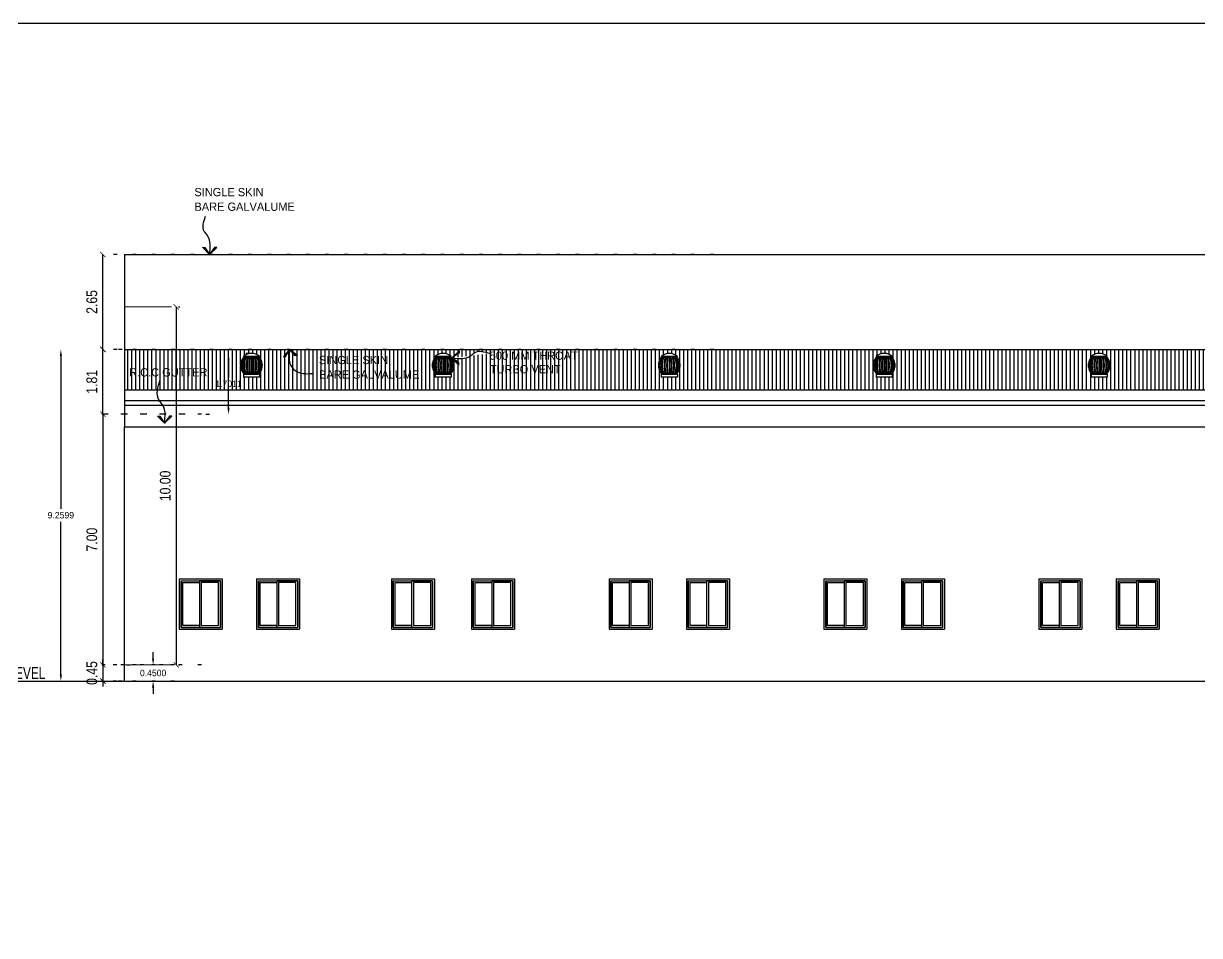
# Model space of a CAD drawing. Header units: metres. Extents: x 1422408 to 2267428, y 4130 to 80428.
# Drawn here: x 2267189.15 to 2267221.99, y 4306.34 to 4331.8 of the extents above; entities that cross this region are included whole.
import ezdxf

# ---------------------------------------------------------------- set-up
doc = ezdxf.new("R2010")
doc.units = ezdxf.units.M
doc.header["$LTSCALE"] = 3.5
doc.header["$MEASUREMENT"] = 0
for name, pattern in [('DASHDOTX2', [2, 1, -0.5, 0, -0.5]), ('DOT2', [0.125, 0, -0.125]), ('HIDDEN', [0.375, 0.25, -0.125])]:
    doc.linetypes.add(name, pattern=pattern)
doc.layers.get('0').update_dxf_attribs({"linetype": 'CONTINUOUS'})
doc.layers.get('DEFPOINTS').update_dxf_attribs({"linetype": 'CONTINUOUS'})
for name, color, linetype in [('ar', 12, 'CONTINUOUS'), ('BLK_1_CHIMNEY_HT', 91, 'CONTINUOUS'), ('BLK_1_HT_OF_BLDG', 5, 'CONTINUOUS'), ('BLK_1_PLINTH_HEIGHT', 7, 'CONTINUOUS'), ('CLINE', 250, 'DASHDOTX2'), ('DIM', 41, 'CONTINUOUS'), ('ED', 30, 'CONTINUOUS'), ('GD', 12, 'CONTINUOUS'), ('TEXT', 4, 'CONTINUOUS'), ('WAL', 1, 'CONTINUOUS'), ('WALL', 125, 'CONTINUOUS'), ('WIN', 8, 'CONTINUOUS')]:
    doc.layers.add(name, color=color, linetype=linetype)
doc.layers.add('BEAM', color=8, linetype='HIDDEN', lineweight=0)
doc.styles.add('DM', font='arial.ttf', dxfattribs={"width": 0.7, "height": 200})
doc.styles.add('ID', font='GOTHIC.TTF', dxfattribs={"width": 0.85})
doc.styles.add('S2', font='GOTHIC.TTF')
doc.dimstyles.new('1-100-ID', dxfattribs={"dimtxt": 0.3, "dimasz": 0.15, "dimexe": 0.1, "dimexo": 0.06, "dimgap": 0.15, "dimtad": 1, "dimzin": 3, "dimdsep": 46, "dimtxsty": 'ID', "dimblk": 'ARCHTICK', "dimcen": 0, "dimclrd": 252, "dimclre": 252, "dimclrt": 3, "dimadec": 0, "dimazin": 0, "dimtfac": 1, "dimtix": 1, "dimtmove": 2, "dimatfit": 3, "dimldrblk": 'OPEN90', "dimfxl": 0, "dimtolj": 1, "dimtzin": 0, "dimarcsym": 0})
doc.dimstyles.get("Standard").update_dxf_attribs({"dimtxt": 0.18, "dimasz": 0.18, "dimexe": 0.18, "dimexo": 0.0625, "dimgap": 0.09, "dimtad": 0, "dimtih": 1, "dimtoh": 1, "dimdec": 4, "dimzin": 0, "dimdsep": 46, "dimtxsty": 'Standard', "dimcen": 0.09, "dimadec": 0, "dimazin": 0, "dimtfac": 1, "dimtdec": 4, "dimtofl": 0, "dimtmove": 0, "dimatfit": 3, "dimfxl": 1, "dimtolj": 1, "dimtzin": 0, "dimarcsym": 0})

# ---------------------------------------------------------------- blocks, each defined once
blk = doc.blocks.new('ar')
at = {"layer": 'ar'}
for points in [[(-239, 355), (-350, 356), (0, 0)], [(356, 350), (245, 351), (0, 0)]]:
    blk.add_hatch(color=205, dxfattribs=at).paths.add_polyline_path(points)
at = {"layer": 'ar', "color": 205}
for p, q in [((0, 0), (-350, 356)), ((-350, 356), (-239, 355)), ((-239, 355), (0, 0)), ((245, 351), (0, 0)), ((0, 0), (356, 350)), ((356, 350), (245, 351))]:
    blk.add_line(p, q, dxfattribs=at)
blk = doc.blocks.new('_ArchTick')
at = {"color": 0, "linetype": 'ByBlock', "const_width": 0.15}
blk.add_lwpolyline([(-0.5, -0.5), (0.5, 0.5)], dxfattribs=at)
blk = doc.blocks.new('*D316')
at = {"layer": 'DEFPOINTS', "color": 0, "transparency": 16777216}
for p in [(2267191.368, 4325.35), (2267208.486, 4325.35), (2267208.486, 4322.7)]:
    blk.add_point(p, dxfattribs=at)
at = {"layer": 'ED', "color": 252, "linetype": 'DOT2', "lineweight": -2, "transparency": 16777216}
for p, q in [((2267208.426, 4325.35), (2267191.268, 4325.35)), ((2267208.426, 4322.7), (2267191.268, 4322.7))]:
    blk.add_line(p, q, dxfattribs=at)
at = {"layer": 'ED', "color": 252, "lineweight": -2, "transparency": 16777216}
blk.add_line((2267191.368, 4322.7), (2267191.368, 4325.35), dxfattribs=at)
at = {"layer": 'ED', "color": 252, "lineweight": -2, "transparency": 16777216, "xscale": 0.15, "yscale": 0.15, "zscale": 0.15}
for p, rotation in [((2267191.368, 4325.35), 90), ((2267191.368, 4322.7), 270)]:
    blk.add_blockref('_ArchTick', p, dxfattribs=dict(at, rotation=rotation))
at = {"layer": 'ED', "color": 3, "transparency": 16777216, "insert": (2267191.06, 4324.025), "char_height": 0.3, "attachment_point": 5, "rotation": 90, "style": 'ID'}
blk.add_mtext('\\A1;2.65', dxfattribs=at)
blk = doc.blocks.new('_Open90')
at = {"color": 0, "linetype": 'ByBlock', "lineweight": -2}
for p, q in [((0, 0), (-1, 0)), ((-0.5, 0.5), (0, 0)), ((0, 0), (-0.5, -0.5))]:
    blk.add_line(p, q, dxfattribs=at)
blk = doc.blocks.new('*D317')
at = {"layer": 'DEFPOINTS', "color": 0, "transparency": 16777216}
for p in [(2267194.183, 4320.889), (2267191.368, 4313.889), (2267194.183, 4313.889)]:
    blk.add_point(p, dxfattribs=at)
at = {"layer": 'ED', "color": 252, "linetype": 'DOT2', "lineweight": -2, "transparency": 16777216}
for p, q in [((2267194.123, 4320.889), (2267191.268, 4320.889)), ((2267194.123, 4313.889), (2267191.268, 4313.889))]:
    blk.add_line(p, q, dxfattribs=at)
at = {"layer": 'ED', "color": 252, "lineweight": -2, "transparency": 16777216}
blk.add_line((2267191.368, 4320.889), (2267191.368, 4313.889), dxfattribs=at)
at = {"layer": 'ED', "color": 252, "lineweight": -2, "transparency": 16777216, "xscale": 0.15, "yscale": 0.15, "zscale": 0.15}
for p, rotation in [((2267191.368, 4320.889), 90), ((2267191.368, 4313.889), 270)]:
    blk.add_blockref('_ArchTick', p, dxfattribs=dict(at, rotation=rotation))
at = {"layer": 'ED', "color": 3, "transparency": 16777216, "insert": (2267191.06, 4317.389), "char_height": 0.3, "attachment_point": 5, "rotation": 90, "style": 'ID'}
blk.add_mtext('\\A1;7.00', dxfattribs=at)
blk = doc.blocks.new('*D318')
at = {"layer": 'DEFPOINTS', "color": 0, "transparency": 16777216}
for p in [(2267193.428, 4313.889), (2267191.368, 4313.439), (2267193.428, 4313.439)]:
    blk.add_point(p, dxfattribs=at)
at = {"layer": 'ED', "color": 252, "lineweight": -2, "transparency": 16777216}
for p, q in [((2267191.368, 4313.889), (2267191.368, 4314.039)), ((2267191.368, 4313.889), (2267191.368, 4313.439)), ((2267191.368, 4313.439), (2267191.368, 4313.289))]:
    blk.add_line(p, q, dxfattribs=at)
at = {"layer": 'ED', "color": 252, "linetype": 'DOT2', "lineweight": -2, "transparency": 16777216}
for p, q in [((2267193.368, 4313.889), (2267191.268, 4313.889)), ((2267193.368, 4313.439), (2267191.268, 4313.439))]:
    blk.add_line(p, q, dxfattribs=at)
at = {"layer": 'ED', "color": 252, "lineweight": -2, "transparency": 16777216, "xscale": 0.15, "yscale": 0.15, "zscale": 0.15}
for p, rotation in [((2267191.368, 4313.889), 270), ((2267191.368, 4313.439), 90)]:
    blk.add_blockref('_ArchTick', p, dxfattribs=dict(at, rotation=rotation))
at = {"layer": 'ED', "color": 3, "transparency": 16777216, "insert": (2267191.06, 4313.664), "char_height": 0.3, "attachment_point": 5, "rotation": 90, "style": 'ID'}
blk.add_mtext('\\A1;0.45', dxfattribs=at)
blk = doc.blocks.new('*D323')
at = {"layer": 'DEFPOINTS', "color": 0, "transparency": 16777216}
for p in [(2267191.368, 4322.699), (2267208.486, 4322.699), (2267193.728, 4320.889)]:
    blk.add_point(p, dxfattribs=at)
at = {"layer": 'ED', "color": 252, "linetype": 'DOT2', "lineweight": -2, "transparency": 16777216}
for p, q in [((2267208.426, 4322.699), (2267191.268, 4322.699)), ((2267193.668, 4320.889), (2267191.268, 4320.889))]:
    blk.add_line(p, q, dxfattribs=at)
at = {"layer": 'ED', "color": 252, "lineweight": -2, "transparency": 16777216}
blk.add_line((2267191.368, 4320.889), (2267191.368, 4322.699), dxfattribs=at)
at = {"layer": 'ED', "color": 252, "lineweight": -2, "transparency": 16777216, "xscale": 0.15, "yscale": 0.15, "zscale": 0.15}
for p, rotation in [((2267191.368, 4322.699), 90), ((2267191.368, 4320.889), 270)]:
    blk.add_blockref('_ArchTick', p, dxfattribs=dict(at, rotation=rotation))
at = {"layer": 'ED', "color": 3, "transparency": 16777216, "insert": (2267191.06, 4321.794), "char_height": 0.3, "attachment_point": 5, "rotation": 90, "style": 'ID'}
blk.add_mtext('\\A1;1.81', dxfattribs=at)
blk = doc.blocks.new('*D211')
at = {"layer": 'DEFPOINTS', "color": 0, "transparency": 16777216}
for p in [(2267193.416, 4323.889), (2267193.416, 4313.889), (2267193.416, 4313.889)]:
    blk.add_point(p, dxfattribs=at)
at = {"layer": 'ED', "color": 252, "lineweight": -2, "transparency": 16777216}
blk.add_line((2267193.416, 4323.889), (2267193.416, 4313.889), dxfattribs=at)
at = {"layer": 'ED', "color": 252, "linetype": 'DOT2', "lineweight": -2, "transparency": 16777216}
for p, q in [((2267193.476, 4323.889), (2267193.516, 4323.889)), ((2267193.476, 4313.889), (2267193.516, 4313.889))]:
    blk.add_line(p, q, dxfattribs=at)
at = {"layer": 'ED', "color": 252, "lineweight": -2, "transparency": 16777216, "xscale": 0.15, "yscale": 0.15, "zscale": 0.15}
for p, rotation in [((2267193.416, 4323.889), 90), ((2267193.416, 4313.889), 270)]:
    blk.add_blockref('_ArchTick', p, dxfattribs=dict(at, rotation=rotation))
at = {"layer": 'ED', "color": 3, "transparency": 16777216, "insert": (2267193.109, 4318.889), "char_height": 0.3, "attachment_point": 5, "rotation": 90, "style": 'ID'}
blk.add_mtext('\\A1;10.00', dxfattribs=at)
blk = doc.blocks.new('*D345')
at = {"layer": 'BLK_1_HT_OF_BLDG', "color": 0, "linetype": 'DOT2', "lineweight": -2, "ltscale": 400, "transparency": 16777216}
for p, q in [((2267191.905, 4322.699), (2267190.014, 4322.699)), ((2267191.905, 4313.439), (2267190.014, 4313.439))]:
    blk.add_line(p, q, dxfattribs=at)
at = {"layer": 'BLK_1_HT_OF_BLDG', "color": 0, "lineweight": -2, "ltscale": 400, "transparency": 16777216}
for p, q in [((2267190.194, 4322.519), (2267190.194, 4318.249)), ((2267190.194, 4313.619), (2267190.194, 4317.889))]:
    blk.add_line(p, q, dxfattribs=at)
at = {"layer": 'BLK_1_HT_OF_BLDG', "color": 0, "ltscale": 400, "transparency": 16777216}
for points in [[(2267190.164, 4322.519), (2267190.224, 4322.519), (2267190.194, 4322.699)], [(2267190.164, 4313.619), (2267190.224, 4313.619), (2267190.194, 4313.439)]]:
    blk.add_solid(points, dxfattribs=at)
at = {"layer": 'DEFPOINTS', "color": 0, "ltscale": 400, "transparency": 16777216}
for p in [(2267190.194, 4322.699), (2267191.967, 4322.699), (2267191.967, 4313.439)]:
    blk.add_point(p, dxfattribs=at)
at = {"layer": 'BLK_1_HT_OF_BLDG', "color": 0, "ltscale": 400, "transparency": 16777216, "insert": (2267190.194, 4318.069), "char_height": 0.18, "attachment_point": 5}
blk.add_mtext('\\A1;9.2599', dxfattribs=at)
blk = doc.blocks.new('*D346')
at = {"layer": 'BLK_1_PLINTH_HEIGHT', "color": 0, "lineweight": -2, "ltscale": 400, "transparency": 16777216}
for p, q in [((2267192.77, 4314.069), (2267192.77, 4314.249)), ((2267192.77, 4313.259), (2267192.77, 4313.079))]:
    blk.add_line(p, q, dxfattribs=at)
at = {"layer": 'BLK_1_PLINTH_HEIGHT', "color": 0, "linetype": 'DOT2', "lineweight": -2, "ltscale": 400, "transparency": 16777216}
for p, q in [((2267192.03, 4313.889), (2267192.95, 4313.889)), ((2267192.03, 4313.439), (2267192.95, 4313.439))]:
    blk.add_line(p, q, dxfattribs=at)
at = {"layer": 'BLK_1_PLINTH_HEIGHT', "color": 0, "ltscale": 400, "transparency": 16777216}
for points in [[(2267192.74, 4314.069), (2267192.8, 4314.069), (2267192.77, 4313.889)], [(2267192.74, 4313.259), (2267192.8, 4313.259), (2267192.77, 4313.439)]]:
    blk.add_solid(points, dxfattribs=at)
at = {"layer": 'DEFPOINTS', "color": 0, "ltscale": 400, "transparency": 16777216}
for p in [(2267191.967, 4313.889), (2267191.967, 4313.439), (2267192.77, 4313.439)]:
    blk.add_point(p, dxfattribs=at)
at = {"layer": 'BLK_1_PLINTH_HEIGHT', "color": 0, "ltscale": 400, "transparency": 16777216, "insert": (2267192.77, 4313.664), "char_height": 0.18, "attachment_point": 5}
blk.add_mtext('\\A1;0.4500', dxfattribs=at)
blk = doc.blocks.new('*D348')
at = {"layer": 'BLK_1_CHIMNEY_HT', "color": 0, "linetype": 'DOT2', "lineweight": -2, "ltscale": 400, "transparency": 16777216}
for p, q in [((2267195.455, 4322.59), (2267194.695, 4322.59)), ((2267194.246, 4320.889), (2267195.055, 4320.889))]:
    blk.add_line(p, q, dxfattribs=at)
at = {"layer": 'BLK_1_CHIMNEY_HT', "color": 0, "lineweight": -2, "ltscale": 400, "transparency": 16777216}
for p, q in [((2267194.875, 4322.41), (2267194.875, 4321.92)), ((2267194.875, 4321.069), (2267194.875, 4321.56))]:
    blk.add_line(p, q, dxfattribs=at)
at = {"layer": 'BLK_1_CHIMNEY_HT', "color": 0, "ltscale": 400, "transparency": 16777216}
for points in [[(2267194.845, 4322.41), (2267194.905, 4322.41), (2267194.875, 4322.59)], [(2267194.845, 4321.069), (2267194.905, 4321.069), (2267194.875, 4320.889)]]:
    blk.add_solid(points, dxfattribs=at)
at = {"layer": 'DEFPOINTS', "color": 0, "ltscale": 400, "transparency": 16777216}
for p in [(2267195.517, 4322.59), (2267194.183, 4320.889), (2267194.875, 4320.889)]:
    blk.add_point(p, dxfattribs=at)
at = {"layer": 'BLK_1_CHIMNEY_HT', "color": 0, "ltscale": 400, "transparency": 16777216, "insert": (2267194.875, 4321.74), "char_height": 0.18, "attachment_point": 5}
blk.add_mtext('\\A1;1.7011', dxfattribs=at)

msp = doc.modelspace()

# ---------------------------------------------------------------- hatches: boundary and pattern name
at = {"layer": 'WALL'}
h = msp.add_hatch(dxfattribs=at)
h.set_pattern_fill('ANSI31', color=252, scale=0.9, angle=45, style=0)
h.set_pattern_definition([(90, (2261335.53854, 1788.75398), (-0.1125, 0), [])])
h.paths.add_polyline_path([(2267237.24345, 4322.7003), (2267196.59811, 4322.7003), (2267196.80307, 4322.52669), (2267196.74071, 4322.52153), (2267196.59518, 4322.7003), (2267196.58408, 4322.7003), (2267196.4694, 4322.49906), (2267196.40704, 4322.49389), (2267196.58186, 4322.7003), (2267191.96716, 4322.7003), (2267191.96716, 4321.57284), (2267237.24345, 4321.57284)])
h.paths.add_polyline_path([(2267219.39738, 4322.49395, -0.01547439), (2267219.4116, 4322.47751), (2267219.4116, 4322.49395)], flags=16)
h.paths.add_polyline_path([(2267218.9616, 4322.47751), (2267218.9616, 4322.50595, -0.37534739), (2267219.4116, 4322.50595), (2267219.35857, 4322.50595, -0.00743627), (2267219.36578, 4322.49071, -0.38312349), (2267219.36578, 4322.02119, -0.00157338), (2267219.36429, 4322.01795), (2267219.4116, 4322.01795), (2267219.4116, 4321.92288), (2267218.9616, 4321.92288), (2267218.9616, 4322.03439, -0.35504863)], flags=16)
h.paths.add_polyline_path([(2267219.00743, 4322.02119, -0.21677532), (2267219.00743, 4322.49071, 0.38312349)], flags=0)
h.paths.add_polyline_path([(2267213.39585, 4322.49395, -0.01547439), (2267213.41007, 4322.47751), (2267213.41007, 4322.49395)], flags=16)
h.paths.add_polyline_path([(2267213.36425, 4322.02119, -0.00157338), (2267213.36276, 4322.01795), (2267213.41007, 4322.01795), (2267213.41007, 4321.92288), (2267212.96007, 4321.92288), (2267212.96007, 4322.03439, -0.35504863), (2267212.96007, 4322.47751), (2267212.96007, 4322.50595, -0.37534739), (2267213.41007, 4322.50595), (2267213.35704, 4322.50595, -0.00743627), (2267213.36425, 4322.49071, -0.38312349)], flags=16)
h.paths.add_polyline_path([(2267213.0059, 4322.02119, -0.21677532), (2267213.0059, 4322.49071, 0.38312349)], flags=0)
h.paths.add_polyline_path([(2267225.39891, 4322.49395, -0.01547439), (2267225.41313, 4322.47751), (2267225.41313, 4322.49395)], flags=16)
h.paths.add_polyline_path([(2267224.96313, 4322.47751), (2267224.96313, 4322.50595, -0.37534739), (2267225.41313, 4322.50595), (2267225.3601, 4322.50595, -0.00743627), (2267225.36731, 4322.49071, -0.38312349), (2267225.36731, 4322.02119, -0.00157338), (2267225.36582, 4322.01795), (2267225.41313, 4322.01795), (2267225.41313, 4321.92288), (2267224.96313, 4321.92288), (2267224.96313, 4322.03439, -0.35504863)], flags=16)
h.paths.add_polyline_path([(2267225.00896, 4322.02119, -0.21677532), (2267225.00896, 4322.49071, 0.38312349)], flags=0)
h.paths.add_polyline_path([(2267207.39432, 4322.49395, -0.01547439), (2267207.40854, 4322.47751), (2267207.40854, 4322.49395)], flags=16)
h.paths.add_polyline_path([(2267207.36271, 4322.02119, -0.00157338), (2267207.36123, 4322.01795), (2267207.40854, 4322.01795), (2267207.40854, 4321.92288), (2267206.95854, 4321.92288), (2267206.95854, 4322.03439, -0.35504863), (2267206.95854, 4322.47751), (2267206.95854, 4322.50595, -0.37534739), (2267207.40854, 4322.50595), (2267207.3555, 4322.50595, -0.00743627), (2267207.36271, 4322.49071, -0.38312349)], flags=16)
h.paths.add_polyline_path([(2267207.00437, 4322.02119, -0.21677532), (2267207.00437, 4322.49071, 0.38312349)], flags=0)
h.paths.add_polyline_path([(2267201.09357, 4322.49395), (2267201.07934, 4322.49395, -0.01547439), (2267201.09357, 4322.47751)], flags=16)
edge = h.paths.add_edge_path()
edge.add_spline(control_points=[(2267202.17843, 4322.58354), (2267202.02295, 4322.63427), (2267201.81567, 4322.70191), (2267201.54799, 4322.41597), (2267201.30422, 4322.44299), (2267201.11226, 4322.46428)], knot_values=[0, 0, 0, 0, 429.11548598, 572.07126163, 1101.65323003, 1101.65323003, 1101.65323003, 1101.65323003], degree=3, periodic=0)
edge.add_line((2267201.11226, 4322.46428), (2267201.30988, 4322.3266))
edge.add_line((2267201.30988, 4322.3266), (2267201.30939, 4322.26403))
edge.add_line((2267201.30939, 4322.26403), (2267201.11226, 4322.46428))
edge.add_line((2267201.11226, 4322.46428), (2267201.31251, 4322.66141))
edge.add_line((2267201.31251, 4322.66141), (2267201.31202, 4322.59884))
edge.add_line((2267201.31202, 4322.59884), (2267201.11226, 4322.46428))
h.paths.add_polyline_path([(2267231.40044, 4322.49395, -0.01547439), (2267231.41467, 4322.47751), (2267231.41467, 4322.49395)], flags=16)
h.paths.add_polyline_path([(2267230.96467, 4322.47751), (2267230.96467, 4322.50595, -0.37534739), (2267231.41467, 4322.50595), (2267231.36163, 4322.50595, -0.00743627), (2267231.36884, 4322.49071, -0.38312349), (2267231.36884, 4322.02119, -0.00157338), (2267231.36735, 4322.01795), (2267231.41467, 4322.01795), (2267231.41467, 4321.92288), (2267230.96467, 4321.92288), (2267230.96467, 4322.03439, -0.35504863)], flags=16)
h.paths.add_polyline_path([(2267231.01049, 4322.02119, -0.21677532), (2267231.01049, 4322.49071, 0.38312349)], flags=0)
h.paths.add_polyline_path([(2267201.04774, 4322.02119, -0.00157338), (2267201.04625, 4322.01795), (2267201.09357, 4322.01795), (2267201.09357, 4321.92288), (2267200.64357, 4321.92288), (2267200.64357, 4322.03439, -0.35504863), (2267200.64357, 4322.47751), (2267200.64357, 4322.50595, -0.37534739), (2267201.09357, 4322.50595), (2267201.04053, 4322.50595, -0.00743627), (2267201.04774, 4322.49071, -0.38312349)], flags=16)
h.paths.add_polyline_path([(2267200.6894, 4322.02119, -0.21677532), (2267200.6894, 4322.49071, 0.38312349)], flags=0)
h.paths.add_polyline_path([(2267195.72784, 4322.49395, -0.01547439), (2267195.74207, 4322.47751), (2267195.74207, 4322.49395)], flags=16)
h.paths.add_polyline_path([(2267195.69624, 4322.02119, -0.00157338), (2267195.69476, 4322.01795), (2267195.74207, 4322.01795), (2267195.74207, 4321.92288), (2267195.29207, 4321.92288), (2267195.29207, 4322.03439, -0.35504863), (2267195.29207, 4322.47751), (2267195.29207, 4322.50595, -0.37534739), (2267195.74207, 4322.50595), (2267195.68903, 4322.50595, -0.00743627), (2267195.69624, 4322.49071, -0.38312349)], flags=16)
h.paths.add_polyline_path([(2267195.3379, 4322.02119, -0.21677532), (2267195.3379, 4322.49071, 0.38312349)], flags=0)
h.paths.add_polyline_path([(2267197.34098, 4322.22613), (2267199.51303, 4322.22613), (2267199.51303, 4322.58313), (2267197.34098, 4322.58313)], flags=24)
h.paths.add_polyline_path([(2267197.34344, 4321.81851), (2267200.49692, 4321.81851), (2267200.49692, 4322.17528), (2267197.34344, 4322.17528)], flags=24)
h.paths.add_polyline_path([(2267192.04147, 4321.88154), (2267194.44517, 4321.88154), (2267194.44517, 4322.23831), (2267192.04147, 4322.23831)], flags=24)
h.paths.add_polyline_path([(2267202.10925, 4321.96786), (2267204.31668, 4321.96786), (2267204.31668, 4322.32463), (2267202.10925, 4322.32463)], flags=24)
h.paths.add_polyline_path([(2267202.10925, 4322.34707), (2267204.81669, 4322.34707), (2267204.81669, 4322.70384), (2267202.10925, 4322.70384)], flags=9)

# ---------------------------------------------------------------- linework, layer by layer
at = {"layer": 'BEAM', "ltscale": 1.5}
for p, q in [((2267191.96716, 4323.88935), (2267193.41649, 4323.88935)), ((2267191.96716, 4313.88935), (2267193.41649, 4313.88935))]:
    msp.add_line(p, q, dxfattribs=at)
at = {"layer": 'CLINE', "color": 233}
for p, q in [((2267195.51107, 4322.49395), (2267195.51107, 4322.01795)), ((2267195.52307, 4322.49395), (2267195.52307, 4322.01795)), ((2267200.86257, 4322.49395), (2267200.86257, 4322.01795)), ((2267200.87457, 4322.49395), (2267200.87457, 4322.01795)), ((2267207.17754, 4322.49395), (2267207.17754, 4322.01795)), ((2267207.18954, 4322.49395), (2267207.18954, 4322.01795)), ((2267213.17907, 4322.49395), (2267213.17907, 4322.01795)), ((2267213.19107, 4322.49395), (2267213.19107, 4322.01795)), ((2267219.1806, 4322.49395), (2267219.1806, 4322.01795)), ((2267219.1926, 4322.49395), (2267219.1926, 4322.01795))]:
    msp.add_line(p, q, dxfattribs=at)
for centre, radius, start, end in [((2267195.56475, 4322.25595), 0.35134, 137.35915, 222.64085), ((2267195.85393, 4322.25595), 0.56692, 155.177267, 204.822733), ((2267196.16238, 4322.25595), 0.79251, 162.523659, 197.476341), ((2267196.72112, 4322.25595), 1.27809, 169.267961, 190.732039), ((2267194.31302, 4322.25595), 1.27809, 349.267961, 10.732039), ((2267194.87176, 4322.25595), 0.79251, 342.523659, 17.476341), ((2267195.18021, 4322.25595), 0.56692, 335.177267, 24.822733), ((2267195.46939, 4322.25595), 0.35134, 317.35915, 42.64085), ((2267200.91625, 4322.25595), 0.35134, 137.35915, 222.64085), ((2267201.20543, 4322.25595), 0.56692, 155.177267, 204.822733), ((2267201.51388, 4322.25595), 0.79251, 162.523659, 197.476341), ((2267202.07262, 4322.25595), 1.27809, 169.267961, 190.732039), ((2267199.66452, 4322.25595), 1.27809, 349.267961, 10.732039), ((2267200.22326, 4322.25595), 0.79251, 342.523659, 17.476341), ((2267200.53171, 4322.25595), 0.56692, 335.177267, 24.822733), ((2267200.82089, 4322.25595), 0.35134, 317.35915, 42.64085), ((2267207.23122, 4322.25595), 0.35134, 137.35915, 222.64085), ((2267207.5204, 4322.25595), 0.56692, 155.177267, 204.822733), ((2267207.82885, 4322.25595), 0.79251, 162.523659, 197.476341), ((2267208.38759, 4322.25595), 1.27809, 169.267961, 190.732039), ((2267205.97949, 4322.25595), 1.27809, 349.267961, 10.732039), ((2267206.53823, 4322.25595), 0.79251, 342.523659, 17.476341), ((2267206.84668, 4322.25595), 0.56692, 335.177267, 24.822733), ((2267207.13586, 4322.25595), 0.35134, 317.35915, 42.64085), ((2267213.23275, 4322.25595), 0.35134, 137.35915, 222.64085), ((2267213.52193, 4322.25595), 0.56692, 155.177267, 204.822733), ((2267213.83038, 4322.25595), 0.79251, 162.523659, 197.476341), ((2267214.38912, 4322.25595), 1.27809, 169.267961, 190.732039), ((2267211.98102, 4322.25595), 1.27809, 349.267961, 10.732039), ((2267212.53976, 4322.25595), 0.79251, 342.523659, 17.476341), ((2267212.84822, 4322.25595), 0.56692, 335.177267, 24.822733), ((2267213.13739, 4322.25595), 0.35134, 317.35915, 42.64085), ((2267219.23428, 4322.25595), 0.35134, 137.35915, 222.64085), ((2267219.52346, 4322.25595), 0.56692, 155.177267, 204.822733), ((2267219.83191, 4322.25595), 0.79251, 162.523659, 197.476341), ((2267220.39065, 4322.25595), 1.27809, 169.267961, 190.732039), ((2267217.98255, 4322.25595), 1.27809, 349.267961, 10.732039), ((2267218.54129, 4322.25595), 0.79251, 342.523659, 17.476341), ((2267218.84975, 4322.25595), 0.56692, 335.177267, 24.822733), ((2267219.13892, 4322.25595), 0.35134, 317.35915, 42.64085)]:
    msp.add_arc(centre, radius, start, end, dxfattribs=at)
at = {"layer": 'CLINE', "color": 250}
for centre, radius, start, end in [((2267195.5993, 4322.25595), 0.35134, 137.35915, 222.64085), ((2267195.88441, 4322.25595), 0.56692, 155.177267, 204.822733), ((2267196.18677, 4322.25595), 0.79251, 162.523659, 197.476341), ((2267196.73535, 4322.25595), 1.27809, 169.267961, 190.732039), ((2267194.29879, 4322.25595), 1.27809, 349.267961, 10.732039), ((2267194.84737, 4322.25595), 0.79251, 342.523659, 17.476341), ((2267195.14973, 4322.25595), 0.56692, 335.177267, 24.822733), ((2267195.43484, 4322.25595), 0.35134, 317.35915, 42.64085), ((2267200.9508, 4322.25595), 0.35134, 137.35915, 222.64085), ((2267201.23591, 4322.25595), 0.56692, 155.177267, 204.822733), ((2267201.53827, 4322.25595), 0.79251, 162.523659, 197.476341), ((2267202.08685, 4322.25595), 1.27809, 169.267961, 190.732039), ((2267199.65029, 4322.25595), 1.27809, 349.267961, 10.732039), ((2267200.19887, 4322.25595), 0.79251, 342.523659, 17.476341), ((2267200.50123, 4322.25595), 0.56692, 335.177267, 24.822733), ((2267200.78634, 4322.25595), 0.35134, 317.35915, 42.64085), ((2267207.26577, 4322.25595), 0.35134, 137.35915, 222.64085), ((2267207.55088, 4322.25595), 0.56692, 155.177267, 204.822733), ((2267207.85324, 4322.25595), 0.79251, 162.523659, 197.476341), ((2267208.40182, 4322.25595), 1.27809, 169.267961, 190.732039), ((2267205.96526, 4322.25595), 1.27809, 349.267961, 10.732039), ((2267206.51384, 4322.25595), 0.79251, 342.523659, 17.476341), ((2267206.8162, 4322.25595), 0.56692, 335.177267, 24.822733), ((2267207.10131, 4322.25595), 0.35134, 317.35915, 42.64085), ((2267213.2673, 4322.25595), 0.35134, 137.35915, 222.64085), ((2267213.55242, 4322.25595), 0.56692, 155.177267, 204.822733), ((2267213.85477, 4322.25595), 0.79251, 162.523659, 197.476341), ((2267214.40335, 4322.25595), 1.27809, 169.267961, 190.732039), ((2267211.9668, 4322.25595), 1.27809, 349.267961, 10.732039), ((2267212.51538, 4322.25595), 0.79251, 342.523659, 17.476341), ((2267212.81773, 4322.25595), 0.56692, 335.177267, 24.822733), ((2267213.10284, 4322.25595), 0.35134, 317.35915, 42.64085), ((2267219.26883, 4322.25595), 0.35134, 137.35915, 222.64085), ((2267219.55395, 4322.25595), 0.56692, 155.177267, 204.822733), ((2267219.8563, 4322.25595), 0.79251, 162.523659, 197.476341), ((2267220.40488, 4322.25595), 1.27809, 169.267961, 190.732039), ((2267217.96833, 4322.25595), 1.27809, 349.267961, 10.732039), ((2267218.51691, 4322.25595), 0.79251, 342.523659, 17.476341), ((2267218.81926, 4322.25595), 0.56692, 335.177267, 24.822733), ((2267219.10437, 4322.25595), 0.35134, 317.35915, 42.64085)]:
    msp.add_arc(centre, radius, start, end, dxfattribs=at)
at = {"layer": 'GD'}
for points in [[(2267194.34908, 4325.3503), (2267194.28793, 4325.87634), (2267194.19922, 4325.98844), (2267194.22982, 4326.41646)], [(2267196.58865, 4322.70831), (2267196.61324, 4322.25111), (2267196.80298, 4322.0723), (2267197.22286, 4322.02872)], [(2267201.11226, 4322.46428), (2267201.6383, 4322.52542), (2267201.7504, 4322.61414), (2267202.17843, 4322.58354)], [(2267193.08839, 4320.63935), (2267193.02725, 4321.16539), (2267192.93854, 4321.27749), (2267192.96913, 4321.86165)]]:
    msp.add_spline(points, degree=3, dxfattribs=at)
at = {"layer": 'WAL', "linetype": 'Continuous', "ltscale": 0.25}
msp.add_lwpolyline([(2267156.48302, 4331.79971), (2267156.48302, 4199.30817), (2267348.14059, 4199.30817), (2267348.14059, 4331.79971)], close=True, dxfattribs=at)
at = {"layer": 'WALL', "color": 252}
for p, q in [((2267191.96716, 4325.3503), (2267222.38159, 4325.3503)), ((2267191.96716, 4325.3503), (2267191.96716, 4320.53935)), ((2267191.96716, 4322.7003), (2267279.72997, 4322.7003)), ((2267195.74207, 4322.50595), (2267195.29207, 4322.50595)), ((2267195.29207, 4322.50595), (2267195.29207, 4322.49395)), ((2267195.74207, 4322.49395), (2267195.29207, 4322.49395)), ((2267195.74207, 4322.49395), (2267195.74207, 4322.50595)), ((2267201.09357, 4322.50595), (2267200.64357, 4322.50595)), ((2267200.64357, 4322.50595), (2267200.64357, 4322.49395)), ((2267201.09357, 4322.49395), (2267200.64357, 4322.49395)), ((2267201.09357, 4322.49395), (2267201.09357, 4322.50595)), ((2267207.40854, 4322.50595), (2267206.95854, 4322.50595)), ((2267206.95854, 4322.50595), (2267206.95854, 4322.49395)), ((2267207.40854, 4322.49395), (2267206.95854, 4322.49395)), ((2267207.40854, 4322.49395), (2267207.40854, 4322.50595)), ((2267213.41007, 4322.50595), (2267212.96007, 4322.50595)), ((2267212.96007, 4322.50595), (2267212.96007, 4322.49395)), ((2267213.41007, 4322.49395), (2267212.96007, 4322.49395)), ((2267213.41007, 4322.49395), (2267213.41007, 4322.50595)), ((2267219.4116, 4322.50595), (2267218.9616, 4322.50595)), ((2267218.9616, 4322.50595), (2267218.9616, 4322.49395)), ((2267219.4116, 4322.49395), (2267218.9616, 4322.49395)), ((2267219.4116, 4322.49395), (2267219.4116, 4322.50595)), ((2267195.29207, 4322.01795), (2267195.74207, 4322.01795)), ((2267195.29207, 4322.01795), (2267195.29207, 4322.00595)), ((2267195.29207, 4322.00595), (2267195.29207, 4321.92288)), ((2267195.29207, 4322.00595), (2267195.74207, 4322.00595)), ((2267195.74207, 4321.92288), (2267195.29207, 4321.92288)), ((2267195.74207, 4322.00595), (2267195.74207, 4322.01795)), ((2267195.74207, 4322.00595), (2267195.74207, 4321.92288)), ((2267200.64357, 4322.01795), (2267201.09357, 4322.01795)), ((2267200.64357, 4322.01795), (2267200.64357, 4322.00595)), ((2267200.64357, 4322.00595), (2267200.64357, 4321.92288)), ((2267200.64357, 4322.00595), (2267201.09357, 4322.00595)), ((2267201.09357, 4321.92288), (2267200.64357, 4321.92288)), ((2267201.09357, 4322.00595), (2267201.09357, 4322.01795)), ((2267201.09357, 4322.00595), (2267201.09357, 4321.92288)), ((2267206.95854, 4322.01795), (2267207.40854, 4322.01795)), ((2267206.95854, 4322.01795), (2267206.95854, 4322.00595)), ((2267206.95854, 4322.00595), (2267206.95854, 4321.92288)), ((2267206.95854, 4322.00595), (2267207.40854, 4322.00595)), ((2267207.40854, 4321.92288), (2267206.95854, 4321.92288)), ((2267207.40854, 4322.00595), (2267207.40854, 4322.01795)), ((2267207.40854, 4322.00595), (2267207.40854, 4321.92288)), ((2267212.96007, 4322.01795), (2267213.41007, 4322.01795)), ((2267212.96007, 4322.01795), (2267212.96007, 4322.00595)), ((2267212.96007, 4322.00595), (2267212.96007, 4321.92288)), ((2267212.96007, 4322.00595), (2267213.41007, 4322.00595)), ((2267213.41007, 4321.92288), (2267212.96007, 4321.92288)), ((2267213.41007, 4322.00595), (2267213.41007, 4322.01795)), ((2267213.41007, 4322.00595), (2267213.41007, 4321.92288)), ((2267218.9616, 4322.01795), (2267219.4116, 4322.01795)), ((2267218.9616, 4322.01795), (2267218.9616, 4322.00595)), ((2267218.9616, 4322.00595), (2267218.9616, 4321.92288)), ((2267218.9616, 4322.00595), (2267219.4116, 4322.00595)), ((2267219.4116, 4321.92288), (2267218.9616, 4321.92288)), ((2267219.4116, 4322.00595), (2267219.4116, 4322.01795)), ((2267219.4116, 4322.00595), (2267219.4116, 4321.92288)), ((2267191.96716, 4321.57284), (2267279.72997, 4321.57284))]:
    msp.add_line(p, q, dxfattribs=at)
at = {"layer": 'WALL', "color": 56}
for p, q in [((2267191.96716, 4321.27508), (2267279.72997, 4321.27508)), ((2267191.96716, 4321.13935), (2267279.72997, 4321.13935)), ((2267191.96716, 4320.53935), (2267279.72997, 4320.53935))]:
    msp.add_line(p, q, dxfattribs=at)
at = {"layer": 'WALL'}
for p, q in [((2267191.96716, 4313.43935), (2267191.96716, 4320.53935)), ((2267186.84282, 4313.43935), (2267303.93665, 4313.43935))]:
    msp.add_line(p, q, dxfattribs=at)
at = {"layer": 'WALL', "color": 252}
for centre in [(2267195.51707, 4322.24846), (2267200.86857, 4322.24846), (2267207.18354, 4322.24846), (2267213.18507, 4322.24846), (2267219.1866, 4322.24846)]:
    msp.add_arc(centre, 0.34195, 48.853001, 131.146999, dxfattribs=at)
at = {"layer": 'WIN'}
for p, q in [((2267193.499, 4316.28935), (2267194.699, 4316.28935)), ((2267193.499, 4316.28935), (2267193.499, 4314.88935)), ((2267193.549, 4316.23935), (2267194.649, 4316.23935)), ((2267193.549, 4316.23935), (2267193.549, 4314.93935)), ((2267194.649, 4316.23935), (2267194.649, 4314.93935)), ((2267194.649, 4314.93935), (2267194.649, 4316.23935)), ((2267194.699, 4316.28935), (2267194.699, 4314.88935)), ((2267195.65988, 4316.28935), (2267196.85988, 4316.28935)), ((2267195.65988, 4316.28935), (2267195.65988, 4314.88935)), ((2267195.70988, 4316.23935), (2267196.80988, 4316.23935)), ((2267195.70988, 4316.23935), (2267195.70988, 4314.93935)), ((2267196.80988, 4316.23935), (2267196.80988, 4314.93935)), ((2267196.80988, 4314.93935), (2267196.80988, 4316.23935)), ((2267196.85988, 4316.28935), (2267196.85988, 4314.88935)), ((2267199.42541, 4316.28935), (2267200.62541, 4316.28935)), ((2267199.42541, 4316.28935), (2267199.42541, 4314.88935)), ((2267199.47541, 4316.23935), (2267200.57541, 4316.23935)), ((2267199.47541, 4316.23935), (2267199.47541, 4314.93935)), ((2267200.57541, 4316.23935), (2267200.57541, 4314.93935)), ((2267200.57541, 4314.93935), (2267200.57541, 4316.23935)), ((2267200.62541, 4316.28935), (2267200.62541, 4314.88935)), ((2267201.66141, 4316.28935), (2267202.86141, 4316.28935)), ((2267201.66141, 4316.28935), (2267201.66141, 4314.88935)), ((2267201.71141, 4316.23935), (2267202.81141, 4316.23935)), ((2267201.71141, 4316.23935), (2267201.71141, 4314.93935)), ((2267202.81141, 4316.23935), (2267202.81141, 4314.93935)), ((2267202.81141, 4314.93935), (2267202.81141, 4316.23935)), ((2267202.86141, 4316.28935), (2267202.86141, 4314.88935)), ((2267205.50206, 4316.28935), (2267206.70206, 4316.28935)), ((2267205.50206, 4316.28935), (2267205.50206, 4314.88935)), ((2267205.55206, 4316.23935), (2267206.65206, 4316.23935)), ((2267205.55206, 4316.23935), (2267205.55206, 4314.93935)), ((2267206.65206, 4316.23935), (2267206.65206, 4314.93935)), ((2267206.65206, 4314.93935), (2267206.65206, 4316.23935)), ((2267206.70206, 4316.28935), (2267206.70206, 4314.88935)), ((2267207.66294, 4316.28935), (2267208.86294, 4316.28935)), ((2267207.66294, 4316.28935), (2267207.66294, 4314.88935)), ((2267207.71294, 4316.23935), (2267208.81294, 4316.23935)), ((2267207.71294, 4316.23935), (2267207.71294, 4314.93935)), ((2267208.81294, 4316.23935), (2267208.81294, 4314.93935)), ((2267208.81294, 4314.93935), (2267208.81294, 4316.23935)), ((2267208.86294, 4316.28935), (2267208.86294, 4314.88935)), ((2267211.50359, 4316.28935), (2267212.70359, 4316.28935)), ((2267211.50359, 4316.28935), (2267211.50359, 4314.88935)), ((2267211.55359, 4316.23935), (2267212.65359, 4316.23935)), ((2267211.55359, 4316.23935), (2267211.55359, 4314.93935)), ((2267212.65359, 4316.23935), (2267212.65359, 4314.93935)), ((2267212.65359, 4314.93935), (2267212.65359, 4316.23935)), ((2267212.70359, 4316.28935), (2267212.70359, 4314.88935)), ((2267213.66447, 4316.28935), (2267214.86447, 4316.28935)), ((2267213.66447, 4316.28935), (2267213.66447, 4314.88935)), ((2267213.71447, 4316.23935), (2267214.81447, 4316.23935)), ((2267213.71447, 4316.23935), (2267213.71447, 4314.93935)), ((2267214.81447, 4316.23935), (2267214.81447, 4314.93935)), ((2267214.81447, 4314.93935), (2267214.81447, 4316.23935)), ((2267214.86447, 4316.28935), (2267214.86447, 4314.88935)), ((2267217.50512, 4316.28935), (2267218.70512, 4316.28935)), ((2267217.50512, 4316.28935), (2267217.50512, 4314.88935)), ((2267217.55512, 4316.23935), (2267218.65512, 4316.23935)), ((2267217.55512, 4316.23935), (2267217.55512, 4314.93935)), ((2267218.65512, 4316.23935), (2267218.65512, 4314.93935)), ((2267218.65512, 4314.93935), (2267218.65512, 4316.23935)), ((2267218.70512, 4316.28935), (2267218.70512, 4314.88935)), ((2267219.666, 4316.28935), (2267220.866, 4316.28935)), ((2267219.666, 4316.28935), (2267219.666, 4314.88935)), ((2267219.716, 4316.23935), (2267220.816, 4316.23935)), ((2267219.716, 4316.23935), (2267219.716, 4314.93935)), ((2267220.816, 4316.23935), (2267220.816, 4314.93935)), ((2267220.816, 4314.93935), (2267220.816, 4316.23935)), ((2267220.866, 4316.28935), (2267220.866, 4314.88935)), ((2267193.549, 4314.93935), (2267194.649, 4314.93935)), ((2267195.70988, 4314.93935), (2267196.80988, 4314.93935)), ((2267199.47541, 4314.93935), (2267200.57541, 4314.93935)), ((2267201.71141, 4314.93935), (2267202.81141, 4314.93935)), ((2267205.55206, 4314.93935), (2267206.65206, 4314.93935)), ((2267207.71294, 4314.93935), (2267208.81294, 4314.93935)), ((2267211.55359, 4314.93935), (2267212.65359, 4314.93935)), ((2267213.71447, 4314.93935), (2267214.81447, 4314.93935)), ((2267217.55512, 4314.93935), (2267218.65512, 4314.93935)), ((2267219.716, 4314.93935), (2267220.816, 4314.93935)), ((2267193.499, 4314.88935), (2267194.699, 4314.88935)), ((2267195.65988, 4314.88935), (2267196.85988, 4314.88935)), ((2267199.42541, 4314.88935), (2267200.62541, 4314.88935)), ((2267201.66141, 4314.88935), (2267202.86141, 4314.88935)), ((2267205.50206, 4314.88935), (2267206.70206, 4314.88935)), ((2267207.66294, 4314.88935), (2267208.86294, 4314.88935)), ((2267211.50359, 4314.88935), (2267212.70359, 4314.88935)), ((2267213.66447, 4314.88935), (2267214.86447, 4314.88935)), ((2267217.50512, 4314.88935), (2267218.70512, 4314.88935)), ((2267219.666, 4314.88935), (2267220.866, 4314.88935))]:
    msp.add_line(p, q, dxfattribs=at)
for points in [[(2267194.1115, 4314.93935), (2267193.549, 4314.93935), (2267193.549, 4316.23935), (2267194.649, 4316.23935)], [(2267196.27238, 4314.93935), (2267195.70988, 4314.93935), (2267195.70988, 4316.23935), (2267196.80988, 4316.23935)], [(2267200.03791, 4314.93935), (2267199.47541, 4314.93935), (2267199.47541, 4316.23935), (2267200.57541, 4316.23935)], [(2267202.27391, 4314.93935), (2267201.71141, 4314.93935), (2267201.71141, 4316.23935), (2267202.81141, 4316.23935)], [(2267206.11456, 4314.93935), (2267205.55206, 4314.93935), (2267205.55206, 4316.23935), (2267206.65206, 4316.23935)], [(2267208.27544, 4314.93935), (2267207.71294, 4314.93935), (2267207.71294, 4316.23935), (2267208.81294, 4316.23935)], [(2267212.11609, 4314.93935), (2267211.55359, 4314.93935), (2267211.55359, 4316.23935), (2267212.65359, 4316.23935)], [(2267214.27697, 4314.93935), (2267213.71447, 4314.93935), (2267213.71447, 4316.23935), (2267214.81447, 4316.23935)], [(2267218.11762, 4314.93935), (2267217.55512, 4314.93935), (2267217.55512, 4316.23935), (2267218.65512, 4316.23935)], [(2267220.2785, 4314.93935), (2267219.716, 4314.93935), (2267219.716, 4316.23935), (2267220.816, 4316.23935)], [(2267194.1115, 4316.18935), (2267194.1115, 4314.98935)], [(2267196.27238, 4316.18935), (2267196.27238, 4314.98935)], [(2267200.03791, 4316.18935), (2267200.03791, 4314.98935)], [(2267202.27391, 4316.18935), (2267202.27391, 4314.98935)], [(2267206.11456, 4316.18935), (2267206.11456, 4314.98935)], [(2267208.27544, 4316.18935), (2267208.27544, 4314.98935)], [(2267212.11609, 4316.18935), (2267212.11609, 4314.98935)], [(2267214.27697, 4316.18935), (2267214.27697, 4314.98935)], [(2267218.11762, 4316.18935), (2267218.11762, 4314.98935)], [(2267220.2785, 4316.18935), (2267220.2785, 4314.98935)]]:
    msp.add_lwpolyline(points, dxfattribs=at)
for points in [[(2267194.649, 4316.23935), (2267194.0615, 4316.23935), (2267194.0615, 4314.93935), (2267194.649, 4314.93935)], [(2267196.80988, 4316.23935), (2267196.22238, 4316.23935), (2267196.22238, 4314.93935), (2267196.80988, 4314.93935)], [(2267200.57541, 4316.23935), (2267199.98791, 4316.23935), (2267199.98791, 4314.93935), (2267200.57541, 4314.93935)], [(2267202.81141, 4316.23935), (2267202.22391, 4316.23935), (2267202.22391, 4314.93935), (2267202.81141, 4314.93935)], [(2267206.65206, 4316.23935), (2267206.06456, 4316.23935), (2267206.06456, 4314.93935), (2267206.65206, 4314.93935)], [(2267208.81294, 4316.23935), (2267208.22544, 4316.23935), (2267208.22544, 4314.93935), (2267208.81294, 4314.93935)], [(2267212.65359, 4316.23935), (2267212.06609, 4316.23935), (2267212.06609, 4314.93935), (2267212.65359, 4314.93935)], [(2267214.81447, 4316.23935), (2267214.22697, 4316.23935), (2267214.22697, 4314.93935), (2267214.81447, 4314.93935)], [(2267218.65512, 4316.23935), (2267218.06762, 4316.23935), (2267218.06762, 4314.93935), (2267218.65512, 4314.93935)], [(2267220.816, 4316.23935), (2267220.2285, 4316.23935), (2267220.2285, 4314.93935), (2267220.816, 4314.93935)], [(2267193.599, 4316.18935), (2267194.0615, 4316.18935), (2267194.0615, 4314.98935), (2267193.599, 4314.98935)], [(2267194.599, 4316.18935), (2267194.1115, 4316.18935), (2267194.1115, 4314.98935), (2267194.599, 4314.98935)], [(2267195.75988, 4316.18935), (2267196.22238, 4316.18935), (2267196.22238, 4314.98935), (2267195.75988, 4314.98935)], [(2267196.75988, 4316.18935), (2267196.27238, 4316.18935), (2267196.27238, 4314.98935), (2267196.75988, 4314.98935)], [(2267199.52541, 4316.18935), (2267199.98791, 4316.18935), (2267199.98791, 4314.98935), (2267199.52541, 4314.98935)], [(2267200.52541, 4316.18935), (2267200.03791, 4316.18935), (2267200.03791, 4314.98935), (2267200.52541, 4314.98935)], [(2267201.76141, 4316.18935), (2267202.22391, 4316.18935), (2267202.22391, 4314.98935), (2267201.76141, 4314.98935)], [(2267202.76141, 4316.18935), (2267202.27391, 4316.18935), (2267202.27391, 4314.98935), (2267202.76141, 4314.98935)], [(2267205.60206, 4316.18935), (2267206.06456, 4316.18935), (2267206.06456, 4314.98935), (2267205.60206, 4314.98935)], [(2267206.60206, 4316.18935), (2267206.11456, 4316.18935), (2267206.11456, 4314.98935), (2267206.60206, 4314.98935)], [(2267207.76294, 4316.18935), (2267208.22544, 4316.18935), (2267208.22544, 4314.98935), (2267207.76294, 4314.98935)], [(2267208.76294, 4316.18935), (2267208.27544, 4316.18935), (2267208.27544, 4314.98935), (2267208.76294, 4314.98935)], [(2267211.60359, 4316.18935), (2267212.06609, 4316.18935), (2267212.06609, 4314.98935), (2267211.60359, 4314.98935)], [(2267212.60359, 4316.18935), (2267212.11609, 4316.18935), (2267212.11609, 4314.98935), (2267212.60359, 4314.98935)], [(2267213.76447, 4316.18935), (2267214.22697, 4316.18935), (2267214.22697, 4314.98935), (2267213.76447, 4314.98935)], [(2267214.76447, 4316.18935), (2267214.27697, 4316.18935), (2267214.27697, 4314.98935), (2267214.76447, 4314.98935)], [(2267217.60512, 4316.18935), (2267218.06762, 4316.18935), (2267218.06762, 4314.98935), (2267217.60512, 4314.98935)], [(2267218.60512, 4316.18935), (2267218.11762, 4316.18935), (2267218.11762, 4314.98935), (2267218.60512, 4314.98935)], [(2267219.766, 4316.18935), (2267220.2285, 4316.18935), (2267220.2285, 4314.98935), (2267219.766, 4314.98935)], [(2267220.766, 4316.18935), (2267220.2785, 4316.18935), (2267220.2785, 4314.98935), (2267220.766, 4314.98935)]]:
    msp.add_lwpolyline(points, close=True, dxfattribs=at)

# ---------------------------------------------------------------- block references
at = {"layer": 'ar', "xscale": 0.0005625, "yscale": 0.0005625, "zscale": 0.0005625}
for p in [(2267194.34908, 4325.3503), (2267193.08839, 4320.63935)]:
    msp.add_blockref('ar', p, dxfattribs=at)
at = {"layer": 'ar', "yscale": 0.0005625, "zscale": 0.0005625}
for p, xscale, rotation in [((2267196.58865, 4322.70831), -0.0005625, 184.2857806615046), ((2267201.11226, 4322.46428), 0.0005625, 270)]:
    msp.add_blockref('ar', p, dxfattribs=dict(at, xscale=xscale, rotation=rotation))

# ---------------------------------------------------------------- texts
at = {"layer": 'DIM', "style": 'DM', "width": 0.7}
msp.add_text('GROUND LEVEL', height=0.3375, dxfattribs=at).set_placement((2267187.17454, 4313.49375))
at = {"layer": 'TEXT', "style": 'S2'}
for s, p in [('SINGLE SKIN', (2267193.92198, 4326.97787)), ('BARE GALVALUME', (2267193.92441, 4326.57006)), ('SINGLE SKIN', (2267197.40048, 4322.28971)), ('500 MM THROAT', (2267202.16871, 4322.41045)), ('R.C.C GUTTER', (2267192.10093, 4321.94492)), ('TURBO VENT', (2267202.16871, 4322.03125)), ('BARE GALVALUME', (2267197.4029, 4321.8819))]:
    msp.add_text(s, height=0.23, dxfattribs=at).set_placement(p)

# ---------------------------------------------------------------- dimensions: what is measured, and where the dimension line sits
at = {"layer": 'BLK_1_CHIMNEY_HT', "ltscale": 400}
dim = msp.add_linear_dim(base=(2267194.874884, 4320.889353), p1=(2267195.517071, 4322.590404), p2=(2267194.183151, 4320.889353), angle=90, dimstyle='Standard', override={"dimfxl": 0}, dxfattribs=at)
dim.commit()
dim.dimension.update_dxf_attribs({"geometry": '*D348', "text_midpoint": (2267194.874884, 4321.739879)})
at = {"layer": 'BLK_1_HT_OF_BLDG', "ltscale": 400}
dim = msp.add_linear_dim(base=(2267190.194494, 4322.699295), p1=(2267191.96716, 4313.439353), p2=(2267191.96716, 4322.699295), angle=90, dimstyle='Standard', override={"dimfxl": 0}, dxfattribs=at)
dim.commit()
dim.dimension.update_dxf_attribs({"geometry": '*D345', "text_midpoint": (2267190.194494, 4318.069324)})
at = {"layer": 'BLK_1_PLINTH_HEIGHT', "ltscale": 400}
dim = msp.add_linear_dim(base=(2267192.76981, 4313.43935), p1=(2267191.96716, 4313.88935), p2=(2267191.96716, 4313.43935), angle=90, dimstyle='Standard', override={"dimfxl": 0}, dxfattribs=at)
dim.commit()
dim.dimension.update_dxf_attribs({"geometry": '*D346', "text_midpoint": (2267192.76981, 4313.66435)})
at = {"layer": 'ED'}
for p1, p2, distance, picture, middle in [((2267208.48565, 4322.7003), (2267208.48565, 4325.3503), 17.11773, '*D316', (2267191.06037, 4324.0253)), ((2267193.41649, 4323.88935), (2267193.41649, 4313.88935), 0, '*D211', (2267193.10894, 4318.88935)), ((2267194.18315, 4320.88935), (2267194.18315, 4313.88935), -2.81523, '*D317', (2267191.06037, 4317.38935)), ((2267193.42815, 4313.88935), (2267193.42815, 4313.43935), -2.06023, '*D318', (2267191.06037, 4313.66435))]:
    dim = msp.add_aligned_dim(p1=p1, p2=p2, distance=distance, dimstyle='1-100-ID', dxfattribs=at)
    dim.commit()
    dim.dimension.update_dxf_attribs({"geometry": picture, "text_midpoint": middle})
dim = msp.add_linear_dim(base=(2267191.36792, 4322.6993), p1=(2267193.72815, 4320.88935), p2=(2267208.48565, 4322.6993), angle=270, dimstyle='1-100-ID', dxfattribs=at)
dim.commit()
dim.dimension.update_dxf_attribs({"geometry": '*D323', "text_midpoint": (2267191.06037, 4321.79432)})

doc.saveas('drawing.dxf')
